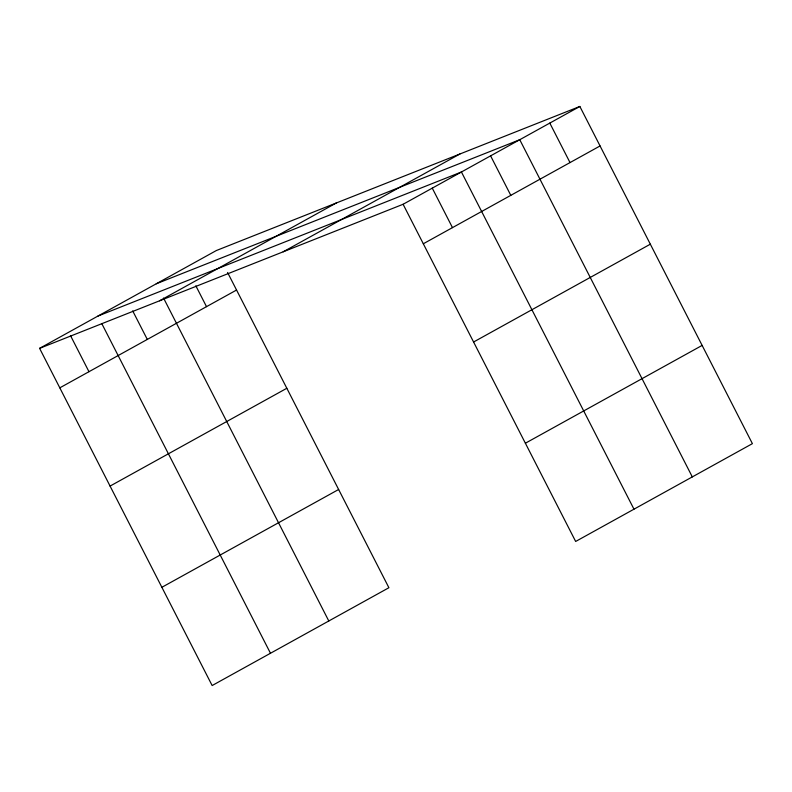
<?xml version="1.0" encoding="UTF-8"?>
<svg xmlns="http://www.w3.org/2000/svg" width="792" height="792" viewBox="0 0 792 792"><rect width="100%" height="100%" fill="white"/><g stroke="black" fill="none" stroke-linecap="round" stroke-linejoin="round"><path stroke-width="1.19" d="M39.6 348.351L216.345 250.539L579.853 106.455L752.4 443.649L575.655 541.461L403.098 204.277L39.6 348.351L212.147 685.545L388.902 587.723L227.571 272.478M159.558 300.802L336.303 202.99M283.15 251.816L459.895 154.004M59.806 387.842L236.56 290.03M403.098 204.277L579.853 106.455M423.314 243.768L600.059 145.956M110.078 486.08L286.833 388.268M473.586 342.005L650.331 244.193M161.875 587.298L338.63 489.486M525.383 443.223L702.128 345.411M156.252 283.793L519.76 139.719L692.307 476.903M97.931 316.067L461.429 171.993L633.976 509.187M549.806 123.087L570.012 162.578M490.594 155.856L510.8 195.347M432.264 188.13L452.48 227.631M195.842 285.813L206.514 306.662M163.548 298.059L328.799 620.987M132.7 310.9L147.302 339.422M101.861 323.75L270.478 653.261M70.448 335.501L88.971 371.705"/></g></svg>
